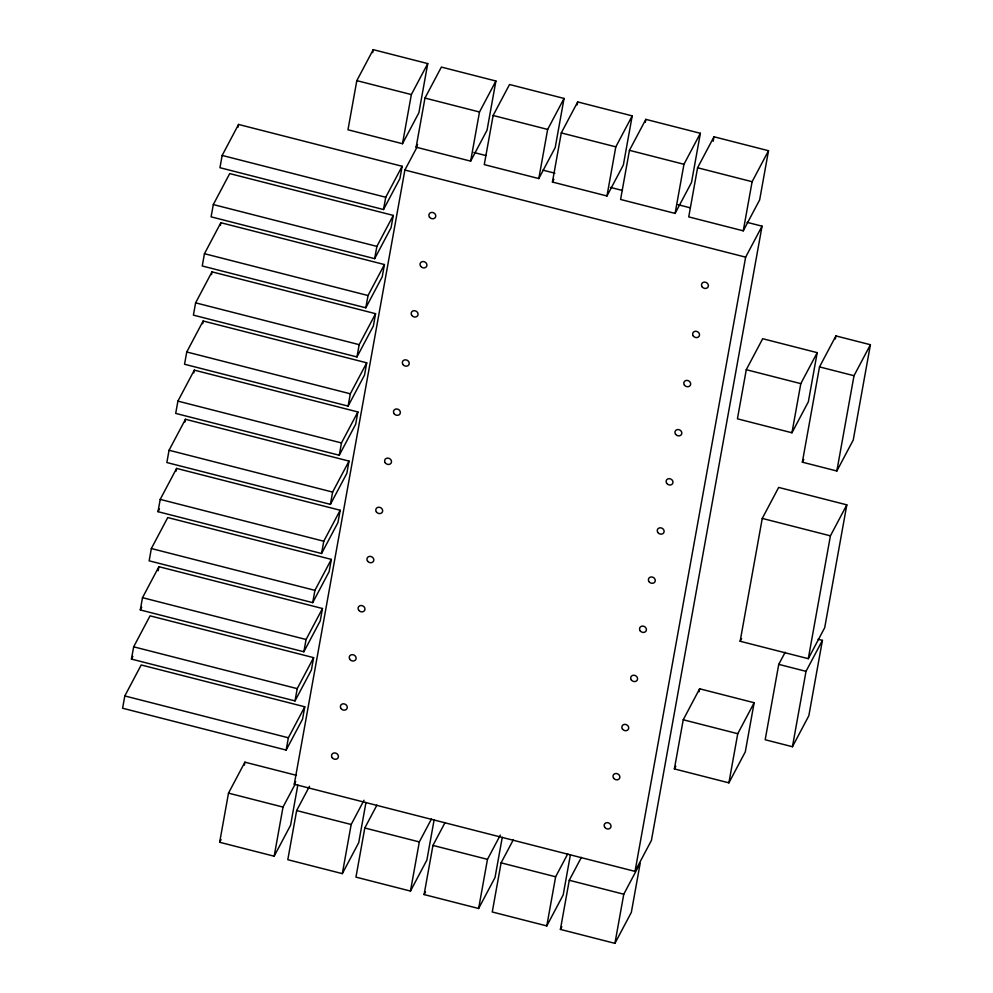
<?xml version="1.0" encoding="UTF-8"?>
<svg xmlns="http://www.w3.org/2000/svg" width="993" height="993" viewBox="0 0 993 993"><rect width="100%" height="100%" fill="white"/><g stroke="black" fill="none" stroke-linecap="round" stroke-linejoin="round"><path stroke-width="1.49" d="M124.808 695.944L122.598 708.232L286.158 750.063L302.567 719.081L304.777 706.793L141.205 664.975L124.808 695.944L288.367 737.774L304.777 706.793M131.448 659.091L133.658 646.815L150.055 615.834L313.627 657.651L311.417 669.94L295.008 700.921L131.448 659.091L132.876 656.398M140.298 609.95L142.508 597.674L158.905 566.693L322.477 608.51L320.267 620.799L303.858 651.78L140.298 609.95L141.726 607.257M151.358 548.533L149.149 560.822L312.708 602.639L329.117 571.658L331.327 559.382L167.755 517.552L151.358 548.533L314.918 590.351L331.327 559.382M157.999 511.68L160.208 499.392L176.605 468.411L340.177 510.241L337.968 522.529L321.558 553.498L157.999 511.68L159.426 508.987M169.058 450.251L166.849 462.539L330.408 504.357L346.818 473.388L349.027 461.1L185.455 419.282L169.058 450.251L332.618 492.081L349.027 461.1M177.908 401.122L175.699 413.398L339.258 455.228L355.668 424.247L357.877 411.958L194.305 370.141L177.908 401.122L341.468 442.94L357.877 411.958M186.758 351.981L184.549 364.257L348.109 406.087L364.518 375.106L366.727 362.817L203.155 321L186.758 351.981L350.318 393.799L366.727 362.817M195.609 302.84L193.399 315.129L356.959 356.946L373.368 325.965L375.577 313.689L212.006 271.859L195.609 302.84L359.181 344.658L375.577 313.689M204.459 253.699L202.249 265.987L365.809 307.805L382.218 276.836L384.428 264.548L220.856 222.717L204.459 253.699L368.031 295.529L384.428 264.548M213.309 204.558L211.099 216.846L374.659 258.664L391.068 227.695L393.278 215.407L229.706 173.589L213.309 204.558L376.881 246.388L393.278 215.407M222.159 155.429L219.949 167.705L383.509 209.535L399.918 178.554L402.128 166.265L238.556 124.448L222.159 155.429L385.731 197.247L402.128 166.265M158.172 570.789L158.905 566.693M176.121 471.141L176.605 468.411M184.971 422.013L185.455 419.282M193.821 372.871L194.305 370.141M202.671 323.73L203.155 321M211.521 274.589L212.006 271.859M220.372 225.448L220.856 222.717M238.072 127.178L238.556 124.448M297.813 785.041L290.577 825.245L274.167 856.214L219.652 842.275L228.502 793.134L244.899 762.165L296.473 775.347M356.822 80.632L347.972 129.773L402.5 143.712L418.897 112.73L427.747 63.589L373.231 49.65L356.822 80.632L411.35 94.571L427.747 63.589M244.365 765.144L244.899 762.165M372.685 52.629L373.231 49.65M286.158 750.063L288.367 737.774M295.008 700.921L297.217 688.633L313.627 657.651M303.858 651.78L306.067 639.492L322.477 608.51M312.708 602.639L314.918 590.351M321.558 553.498L323.768 541.222L340.177 510.241M330.408 504.357L332.618 492.081M339.258 455.228L341.468 442.94M348.109 406.087L350.318 393.799M356.959 356.946L359.181 344.658M365.809 307.805L368.031 295.529M374.659 258.664L376.881 246.388M383.509 209.535L385.731 197.247M274.167 856.214L283.017 807.086L295.144 784.185M402.5 143.712L411.35 94.571M747.034 222.333L762.053 226.168L651.42 840.401L635.024 871.382L294.263 784.259L404.883 170.026L417.01 147.125M309.481 786.319L296.646 810.561L287.796 859.702L342.324 873.641L358.721 842.672L365.97 802.468M416.129 147.187L424.979 98.059L441.376 67.077L495.904 81.016L487.054 130.157L470.645 161.139L416.129 147.187L417.556 144.494M342.324 873.641L351.174 824.5L364.009 800.259M470.645 161.139L479.495 111.998L495.904 81.016M376.93 805.1L364.803 827.988L355.953 877.129L410.469 891.069L426.878 860.087L434.115 819.883M493.136 115.486L484.274 164.615L538.802 178.566L555.199 147.585L564.049 98.444L509.533 84.504L493.136 115.486L547.652 129.425L564.049 98.444M410.469 891.069L419.319 841.927L431.446 819.039M538.802 178.566L547.652 129.425M502.272 837.31L495.023 877.514L478.626 908.496L424.098 894.556L432.948 845.415L445.075 822.527M552.431 182.042L561.281 132.913L577.69 101.931L632.206 115.871L623.356 165.012L606.959 195.981L552.431 182.042L553.858 179.348M577.144 104.91L577.69 101.931M478.626 908.496L487.476 859.355L500.311 835.113M606.959 195.981L615.809 146.852L632.206 115.871M513.232 839.941L501.105 862.843L492.255 911.984L546.783 925.923L563.18 894.941L570.416 854.737M629.438 150.328L620.588 199.469L675.103 213.408L691.513 182.439L700.363 133.298L645.835 119.359L629.438 150.328L683.954 164.279L700.363 133.298M645.301 122.338L645.835 119.359M546.783 925.923L555.633 876.782L567.748 853.893M675.103 213.408L683.954 164.279M614.928 943.35L623.778 894.209L640.187 863.227L631.337 912.368L614.928 943.35L560.412 929.411L569.262 880.27L581.377 857.369M697.582 167.755L688.732 216.896L743.26 230.835L759.657 199.866L768.508 150.725L713.992 136.786L697.582 167.755L752.111 181.707L768.508 150.725M713.185 141.254L713.992 136.786M743.26 230.835L752.111 181.707M635.024 871.382L745.644 257.15L762.053 226.168M674.384 768.905L683.234 719.764L699.631 688.782L754.146 702.734L745.296 751.862L728.899 782.844L674.384 768.905L675.799 766.211M746.277 369.694L737.427 418.823L791.955 432.774L808.352 401.793L817.202 352.652L762.686 338.712L746.277 369.694L800.805 383.633L817.202 352.652M699.097 691.761L699.631 688.782M740.145 641.255L762.264 518.408L778.673 487.426L846.818 504.854L824.699 627.7L808.29 658.682L740.145 641.255L741.572 638.561M728.899 782.844L737.749 733.703L754.146 702.734M791.955 432.774L800.805 383.633M802.356 462.179L819.51 366.901L835.92 335.919L870.402 344.732L853.248 440.023L836.838 471.005L802.356 462.179L803.771 459.486M835.374 338.936L835.92 335.919M785.178 652.252L778.748 664.367L765.181 739.748L792.439 746.724L808.836 715.742L822.415 640.361L818.108 639.269M836.838 471.005L854.005 375.714L870.402 344.732M792.439 746.724L806.018 671.342L822.415 640.361M808.29 658.682L830.421 535.835L846.818 504.854M219.652 842.275L221.067 839.581M294.263 784.259L295.691 781.565M424.098 894.556L425.525 891.863M560.412 929.411L561.839 926.717M424.979 98.059L479.495 111.998M561.281 132.913L615.809 146.852M473.835 152.475L485.838 155.541M542.886 170.138L554.888 173.204M610.434 187.404L622.45 190.47M677.983 204.682L689.998 207.748M404.883 170.026L745.644 257.15M819.51 366.901L854.005 375.714M762.264 518.408L830.421 535.835M160.208 499.392L323.768 541.222M778.748 664.367L806.018 671.342M683.234 719.764L737.749 733.703M142.508 597.674L306.067 639.492M133.658 646.815L297.217 688.633M228.502 793.134L283.017 807.086M296.646 810.561L351.174 824.5M364.803 827.988L419.319 841.927M432.948 845.415L487.476 859.355M501.105 862.843L555.633 876.782M569.262 880.27L623.778 894.209M332.121 757.597A3.55 3.091 27.9 0 0 338.092 757.808A3.55 3.091 27.9 0 0 334.703 752.917A3.55 3.091 27.9 0 0 332.121 757.597M340.971 708.468A3.55 3.091 27.9 0 0 346.942 708.679A3.55 3.091 27.9 0 0 343.553 703.789A3.55 3.091 27.9 0 0 340.971 708.468M349.821 659.327A3.55 3.091 27.9 0 0 355.792 659.538A3.55 3.091 27.9 0 0 352.403 654.648A3.55 3.091 27.9 0 0 349.821 659.327M358.672 610.186A3.55 3.091 27.9 0 0 364.642 610.397A3.55 3.091 27.9 0 0 361.253 605.507A3.55 3.091 27.9 0 0 358.672 610.186M367.522 561.045A3.55 3.091 27.9 0 0 373.492 561.256A3.55 3.091 27.9 0 0 370.104 556.365A3.55 3.091 27.9 0 0 367.522 561.045M376.372 511.904A3.55 3.091 27.9 0 0 382.342 512.115A3.55 3.091 27.9 0 0 378.954 507.224A3.55 3.091 27.9 0 0 376.372 511.904M385.222 462.775A3.55 3.091 27.9 0 0 391.192 462.986A3.55 3.091 27.9 0 0 387.804 458.096A3.55 3.091 27.9 0 0 385.222 462.775M394.072 413.634A3.55 3.091 27.9 0 0 400.042 413.845A3.55 3.091 27.9 0 0 396.654 408.955A3.55 3.091 27.9 0 0 394.072 413.634M402.922 364.493A3.55 3.091 27.9 0 0 408.893 364.704A3.55 3.091 27.9 0 0 405.504 359.814A3.55 3.091 27.9 0 0 402.922 364.493M411.772 315.352A3.55 3.091 27.9 0 0 417.743 315.563A3.55 3.091 27.9 0 0 414.354 310.672A3.55 3.091 27.9 0 0 411.772 315.352M420.622 266.211A3.55 3.091 27.9 0 0 426.593 266.422A3.55 3.091 27.9 0 0 423.204 261.531A3.55 3.091 27.9 0 0 420.622 266.211M429.472 217.082A3.55 3.091 27.9 0 0 435.443 217.293A3.55 3.091 27.9 0 0 432.054 212.403A3.55 3.091 27.9 0 0 429.472 217.082M702.088 286.778A3.55 3.091 27.9 0 0 708.046 286.989A3.55 3.091 27.9 0 0 704.67 282.099A3.55 3.091 27.9 0 0 702.088 286.778M693.238 335.919A3.55 3.091 27.9 0 0 699.196 336.13A3.55 3.091 27.9 0 0 695.82 331.24A3.55 3.091 27.9 0 0 693.238 335.919M684.388 385.061A3.55 3.091 27.9 0 0 690.346 385.272A3.55 3.091 27.9 0 0 686.97 380.381A3.55 3.091 27.9 0 0 684.388 385.061M675.538 434.202A3.55 3.091 27.9 0 0 681.496 434.413A3.55 3.091 27.9 0 0 678.12 429.522A3.55 3.091 27.9 0 0 675.538 434.202M666.688 483.33A3.55 3.091 27.9 0 0 672.646 483.554A3.55 3.091 27.9 0 0 669.27 478.651A3.55 3.091 27.9 0 0 666.688 483.33M657.838 532.471A3.55 3.091 27.9 0 0 663.796 532.682A3.55 3.091 27.9 0 0 660.419 527.792A3.55 3.091 27.9 0 0 657.838 532.471M648.988 581.613A3.55 3.091 27.9 0 0 654.946 581.824A3.55 3.091 27.9 0 0 651.569 576.933A3.55 3.091 27.9 0 0 648.988 581.613M640.137 630.754A3.55 3.091 27.9 0 0 646.095 630.965A3.55 3.091 27.9 0 0 642.719 626.074A3.55 3.091 27.9 0 0 640.137 630.754M631.287 679.895A3.55 3.091 27.9 0 0 637.245 680.106A3.55 3.091 27.9 0 0 633.869 675.215A3.55 3.091 27.9 0 0 631.287 679.895M622.437 729.023A3.55 3.091 27.9 0 0 628.395 729.247A3.55 3.091 27.9 0 0 625.019 724.356A3.55 3.091 27.9 0 0 622.437 729.023M613.587 778.164A3.55 3.091 27.9 0 0 619.545 778.375A3.55 3.091 27.9 0 0 616.169 773.485A3.55 3.091 27.9 0 0 613.587 778.164M604.737 827.306A3.55 3.091 27.9 0 0 610.695 827.517A3.55 3.091 27.9 0 0 607.319 822.626A3.55 3.091 27.9 0 0 604.737 827.306"/></g></svg>
